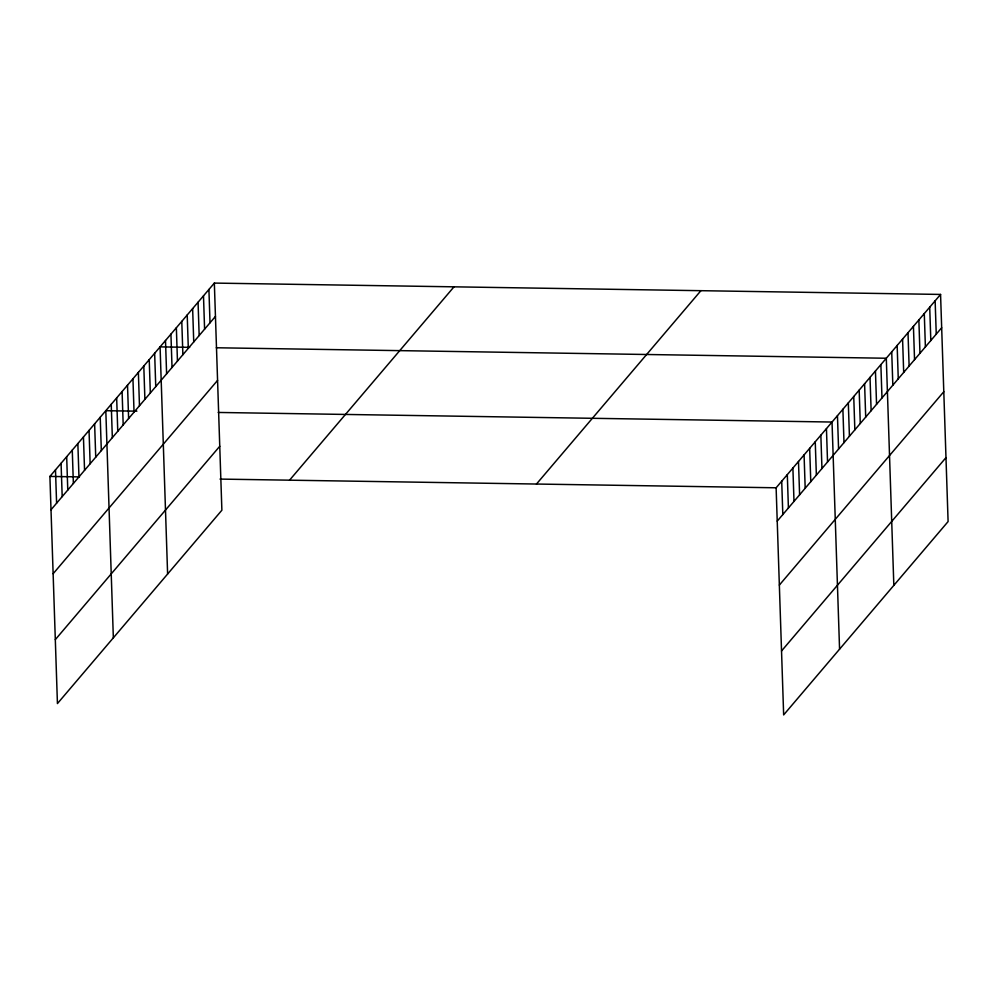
<?xml version="1.0" encoding="UTF-8"?>
<svg xmlns="http://www.w3.org/2000/svg" width="998" height="998" viewBox="0 0 998 998"><rect width="100%" height="100%" fill="white"/><g stroke="black" fill="none" stroke-linecap="round" stroke-linejoin="round"><path stroke-width="1.5" d="M214.345 283.083L221.88 510.215L57.435 703.565L49.9 476.433L214.345 283.083L940.565 294.435L948.1 521.567L783.655 714.917L776.12 487.785L940.565 294.435M51.01 509.766L215.443 316.416M53.131 573.725L217.576 380.375M55.314 639.618L219.76 446.256M289.557 480.175L454.003 286.825M536.462 484.042L700.908 290.68M777.23 521.118L941.675 327.768M779.351 585.077L943.796 391.727M781.534 650.97L945.979 457.62M189.67 347.341L160.079 346.88L167.614 574.025M216.292 347.766L886.299 358.245L893.834 585.377M136.876 411.176L105.813 410.689L113.348 637.822M218.238 412.448L832.033 422.042L839.567 649.187M49.9 476.433L79.491 476.894M220.022 479.09L776.12 487.785M935.138 300.81L936.249 334.155M929.712 307.197L930.822 340.53M924.285 313.572L925.395 346.917M918.859 319.959L919.969 353.292M913.432 326.334L914.542 359.679M908.005 332.721L909.116 366.054M902.579 339.095L903.689 372.441M897.152 345.483L898.262 378.816M891.725 351.857L892.836 385.203M880.872 364.619L881.983 397.953M875.446 371.006L876.556 404.34M870.019 377.381L871.129 410.714M864.592 383.756L865.703 417.102M859.166 390.143L860.276 423.476M853.739 396.518L854.849 429.864M848.312 402.905L849.423 436.238M842.886 409.28L843.996 442.625M837.459 415.667L838.57 449M826.444 428.616L827.542 461.962M820.855 435.19L821.953 468.536M815.254 441.765L816.364 475.11M809.665 448.339L810.775 481.685M804.076 454.913L805.186 488.259M798.487 461.488L799.598 494.821M792.899 468.062L793.996 501.395M787.31 474.636L788.408 507.97M781.708 481.211L782.819 514.544M208.919 289.457L210.017 322.791M203.492 295.832L204.59 329.178M198.066 302.219L199.163 335.553M192.639 308.594L193.737 341.94M187.212 314.981L188.31 348.314M181.786 321.356L182.883 354.702M176.359 327.743L177.457 361.076M170.932 334.118L172.03 367.464M165.506 340.505L166.604 373.838M154.653 353.267L155.75 386.6M149.226 359.642L150.324 392.987M143.799 366.029L144.897 399.362M138.373 372.404L139.471 405.737M132.946 378.791L134.044 412.124M127.519 385.166L128.617 418.499M122.093 391.553L123.191 424.886M116.666 397.928L117.764 431.261M111.24 404.302L112.337 437.648M100.224 417.264L101.322 450.597M94.623 423.838L95.733 457.171M89.034 430.412L90.144 463.746M83.445 436.987L84.556 470.32M77.856 443.561L78.967 476.894M72.268 450.135L73.365 483.469M66.679 456.71L67.777 490.043M61.078 463.284L62.188 496.617M55.489 469.858L56.599 503.192"/></g></svg>
